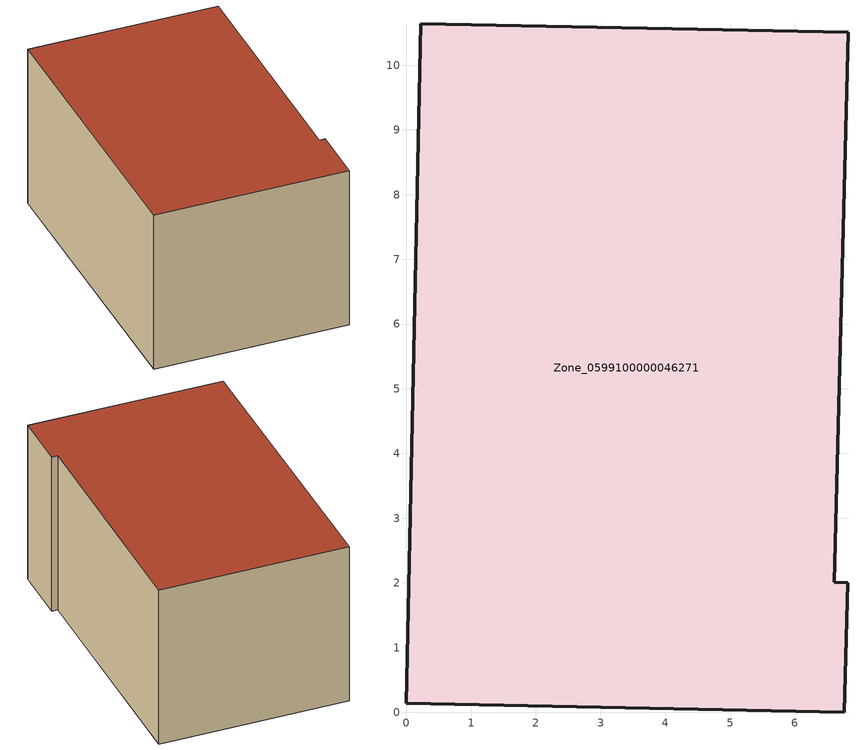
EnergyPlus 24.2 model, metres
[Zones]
Zone_0599100000046271
 floor ground (C_G): 0,0.14 0.22,10.64 6.82,10.51 6.61,2.01 6.82,2 6.77,0 z3.29
 wall outside (C_F): 0.22,10.64 0,0.14 6.77,0 6.82,2 6.61,2.01 6.82,10.51 0.22,10.64 z3.29:9.18
 roof outside (C_R): 0,0.14 6.77,0 6.82,2 6.61,2.01 6.82,10.51 0.22,10.64 z9.18
[BUILDING]
Pand.0599100000046271: North Axis=0; Terrain=City; Loads Convergence Tolerance Value=0.04; Temperature Convergence Tolerance Value=0.4; Solar Distribution=FullExterior; Maximum Number of Warmup Days=25; Minimum Number of Warmup Days=1
[Site:Location]
Rotterdam.The.Hague.AP_ZH_NLD Design_Conditions: Latitude=51.96; Longitude=4.45; Time Zone=1; Elevation=-4.5
[SITE:GROUNDTEMPERATURE:BUILDINGSURFACE]
18, 18, 18, 18, 18, 18, 18, 18, 18, 18, 18, 18
[MATERIAL] Thermal Absorptance=0.9; Solar Absorptance=0.7; Visible Absorptance=0.7
Name | Roughness | Thickness | Conductivity | Density | Specific Heat
G.TI.1946-1964 | MediumSmooth | 0.15 | 1 | 540 | 1210
F.TI.1946-1964 | Rough | 0.3 | 0.857143 | 1920 | 840
R.TI.1946-1964 | MediumRough | 0.2 | 0.277778 | 1500 | 1000
[CONSTRUCTION]
C_G: G.TI.1946-1964
C_F: F.TI.1946-1964
C_R: R.TI.1946-1964
[ZONE]
Zone_0599100000046271: Type=1; Multiplier=1; Ceiling Height=Autocalculate; Volume=Autocalculate; Floor Area=autocalculate; Part of Total Floor Area=Yes
[ZONEINFILTRATION:DESIGNFLOWRATE]
Infil_Zone_0599100000046271: Zone or ZoneList or Space or SpaceList=Zone_0599100000046271; Schedule=AlwaysOn; Design Flow Rate Calculation Method=Flow/Area; Flow Rate per Floor Area=0.003; Constant Term Coefficient=1; Temperature Term Coefficient=0; Velocity Term Coefficient=0; Velocity Squared Term Coefficient=0
[HVACTEMPLATE:ZONE:IDEALLOADSAIRSYSTEM]
Zone_0599100000046271: Maximum Heating Supply Air Temperature=50; Minimum Cooling Supply Air Temperature=13; Maximum Heating Supply Air Humidity Ratio=0.0156; Minimum Cooling Supply Air Humidity Ratio=0.0077; Heating Limit=NoLimit; Cooling Limit=NoLimit; Dehumidification Control Type=ConstantSensibleHeatRatio; Cooling Sensible Heat Ratio=0.7; Dehumidification Setpoint=60; Humidification Control Type=None; Humidification Setpoint=30; Outdoor Air Method=None; Outdoor Air Flow Rate per Person=0.00944; Outdoor Air Flow Rate per Zone Floor Area=0; Outdoor Air Flow Rate per Zone=0; Demand Controlled Ventilation Type=None; Outdoor Air Economizer Type=NoEconomizer; Heat Recovery Type=None; Sensible Heat Recovery Effectiveness=0.7; Latent Heat Recovery Effectiveness=0.65
[ZONECONTROL:THERMOSTAT]
ThermostatControl_Zone_0599100000046271: Zone or ZoneList=Zone_0599100000046271; Control Type Schedule=DualSetpointControlType; Control 1=Thermostat_Zone_0599100000046271; Temperature Difference Between Cutout And Setpoint=0
[THERMOSTATSETPOINT:DUALSETPOINT]
Thermostat_Zone_0599100000046271: Heating Setpoint Temperature Schedule=HeatingSetpoint_Zone_0599100000046271; Cooling Setpoint Temperature Schedule=CoolingSetpoint_Zone_0599100000046271
[SCHEDULE:COMPACT]
HeatingSetpoint_Zone_0599100000046271: Through: 12/31, For: AllDays, Until: 24:00, 21
CoolingSetpoint_Zone_0599100000046271: Through: 12/31, For: AllDays, Until: 24:00, 24
DualSetpointControlType: Through: 12/31, For: AllDays, Until: 24:00, 4
AlwaysOn: Through: 12/31, For: AllDays, Until: 24:00, 1
